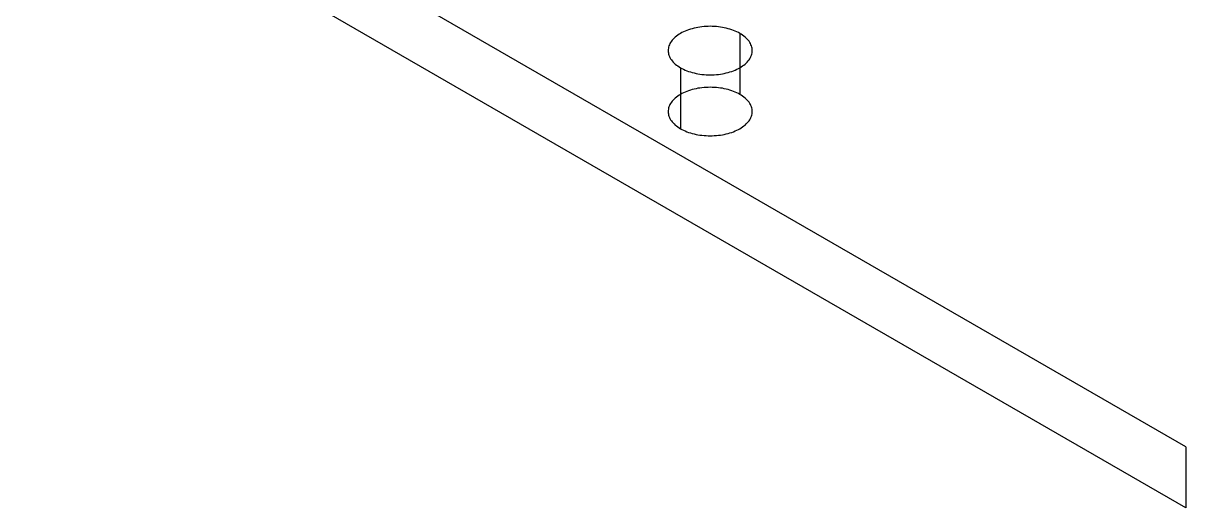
# Model space of a CAD drawing. Header units: inches. Extents: x 0.5 to 33.5, y 0.5 to 21.5.
# Drawn here: x 27.386 to 30.204, y 10.73 to 11.905 of the extents above; entities that cross this region are included whole.
import ezdxf

# ---------------------------------------------------------------- set-up
doc = ezdxf.new("R2010")
doc.units = ezdxf.units.IN
doc.header["$MEASUREMENT"] = 0

msp = doc.modelspace()

# ---------------------------------------------------------------- linework, layer by layer
at = {"layer": 'OUTLINE'}
for p, q in [((30.2036, 10.8775), (27.3864, 12.5041)), ((30.2036, 10.7296), (27.3864, 12.3562)), ((28.9987, 11.8891), (28.9945, 11.8876)), ((29.0031, 11.8905), (28.9987, 11.8891)), ((29.0076, 11.8918), (29.0031, 11.8905)), ((29.0121, 11.893), (29.0076, 11.8918)), ((29.0168, 11.894), (29.0121, 11.893)), ((29.0215, 11.8949), (29.0168, 11.894)), ((29.0264, 11.8957), (29.0215, 11.8949)), ((29.0312, 11.8963), (29.0264, 11.8957)), ((29.0362, 11.8968), (29.0312, 11.8963)), ((29.0411, 11.8972), (29.0362, 11.8968)), ((29.0461, 11.8974), (29.0411, 11.8972)), ((29.0511, 11.8975), (29.0461, 11.8974)), ((29.0561, 11.8974), (29.0511, 11.8975)), ((29.0611, 11.8972), (29.0561, 11.8974)), ((29.0661, 11.8968), (29.0611, 11.8972)), ((29.071, 11.8963), (29.0661, 11.8968)), ((29.0759, 11.8957), (29.071, 11.8963)), ((29.0807, 11.8949), (29.0759, 11.8957)), ((29.0854, 11.894), (29.0807, 11.8949)), ((29.0901, 11.893), (29.0854, 11.894)), ((29.0947, 11.8918), (29.0901, 11.893)), ((29.0991, 11.8905), (29.0947, 11.8918)), ((29.1035, 11.8891), (29.0991, 11.8905)), ((29.1077, 11.8876), (29.1035, 11.8891)), ((28.957, 11.8612), (28.9552, 11.8585)), ((28.959, 11.8638), (28.957, 11.8612)), ((28.9613, 11.8664), (28.959, 11.8638)), ((28.9637, 11.8689), (28.9613, 11.8664)), ((28.9664, 11.8713), (28.9637, 11.8689)), ((28.9693, 11.8737), (28.9664, 11.8713)), ((28.9724, 11.876), (28.9693, 11.8737)), ((28.9756, 11.8781), (28.9724, 11.876)), ((28.9791, 11.8802), (28.9756, 11.8781)), ((28.9827, 11.8822), (28.9791, 11.8802)), ((28.9865, 11.8841), (28.9827, 11.8822)), ((28.9904, 11.8859), (28.9865, 11.8841)), ((28.9945, 11.8876), (28.9904, 11.8859)), ((29.1118, 11.8859), (29.1077, 11.8876)), ((29.1157, 11.8841), (29.1118, 11.8859)), ((29.1195, 11.8822), (29.1157, 11.8841)), ((29.1231, 11.8802), (29.1195, 11.8822)), ((29.1266, 11.8781), (29.1231, 11.8802)), ((29.1231, 11.8802), (29.1231, 11.7324)), ((29.1298, 11.876), (29.1266, 11.8781)), ((29.1329, 11.8737), (29.1298, 11.876)), ((29.1358, 11.8713), (29.1329, 11.8737)), ((29.1385, 11.8689), (29.1358, 11.8713)), ((29.1409, 11.8664), (29.1385, 11.8689)), ((29.1432, 11.8638), (29.1409, 11.8664)), ((29.1452, 11.8612), (29.1432, 11.8638)), ((29.147, 11.8585), (29.1452, 11.8612)), ((28.9494, 11.8415), (28.9493, 11.8387)), ((28.9493, 11.8387), (28.9494, 11.8358)), ((28.9497, 11.8444), (28.9494, 11.8415)), ((28.9494, 11.8358), (28.9497, 11.8329)), ((28.9504, 11.8473), (28.9497, 11.8444)), ((28.9497, 11.8329), (28.9504, 11.83)), ((28.9512, 11.8501), (28.9504, 11.8473)), ((28.9523, 11.8529), (28.9512, 11.8501)), ((28.9536, 11.8557), (28.9523, 11.8529)), ((28.9552, 11.8585), (28.9536, 11.8557)), ((29.1486, 11.8557), (29.147, 11.8585)), ((29.1499, 11.8529), (29.1486, 11.8557)), ((29.151, 11.8501), (29.1499, 11.8529)), ((29.1519, 11.8473), (29.151, 11.8501)), ((29.1525, 11.8444), (29.1519, 11.8473)), ((29.1519, 11.83), (29.1525, 11.8329)), ((29.1528, 11.8415), (29.1525, 11.8444)), ((29.1525, 11.8329), (29.1528, 11.8358)), ((29.153, 11.8387), (29.1528, 11.8415)), ((29.1528, 11.8358), (29.153, 11.8387)), ((28.9504, 11.83), (28.9512, 11.8272)), ((28.9512, 11.8272), (28.9523, 11.8244)), ((28.9523, 11.8244), (28.9536, 11.8216)), ((28.9536, 11.8216), (28.9552, 11.8188)), ((28.9552, 11.8188), (28.957, 11.8162)), ((28.957, 11.8162), (28.959, 11.8135)), ((28.959, 11.8135), (28.9613, 11.8109)), ((28.9613, 11.8109), (28.9637, 11.8084)), ((28.9637, 11.8084), (28.9664, 11.806)), ((28.9664, 11.806), (28.9693, 11.8036)), ((29.1329, 11.8036), (29.1358, 11.806)), ((29.1358, 11.806), (29.1385, 11.8084)), ((29.1385, 11.8084), (29.1409, 11.8109)), ((29.1409, 11.8109), (29.1432, 11.8135)), ((29.1432, 11.8135), (29.1452, 11.8162)), ((29.1452, 11.8162), (29.147, 11.8188)), ((29.147, 11.8188), (29.1486, 11.8216)), ((29.1486, 11.8216), (29.1499, 11.8244)), ((29.1499, 11.8244), (29.151, 11.8272)), ((29.151, 11.8272), (29.1519, 11.83)), ((28.9693, 11.8036), (28.9724, 11.8014)), ((28.9724, 11.8014), (28.9756, 11.7992)), ((28.9756, 11.7992), (28.9791, 11.7971)), ((28.9791, 11.7971), (28.9791, 11.6492)), ((28.9791, 11.7971), (28.9827, 11.7951)), ((28.9827, 11.7951), (28.9865, 11.7932)), ((28.9865, 11.7932), (28.9904, 11.7914)), ((28.9904, 11.7914), (28.9945, 11.7898)), ((28.9945, 11.7898), (28.9987, 11.7882)), ((28.9987, 11.7882), (29.0031, 11.7868)), ((29.0031, 11.7868), (29.0076, 11.7855)), ((29.0076, 11.7855), (29.0121, 11.7843)), ((29.0121, 11.7843), (29.0168, 11.7833)), ((29.0168, 11.7833), (29.0215, 11.7824)), ((29.0215, 11.7824), (29.0264, 11.7816)), ((29.0264, 11.7816), (29.0312, 11.781)), ((29.0312, 11.781), (29.0362, 11.7805)), ((29.0362, 11.7805), (29.0411, 11.7801)), ((29.0411, 11.7801), (29.0461, 11.7799)), ((29.0461, 11.7799), (29.0511, 11.7799)), ((29.0511, 11.7799), (29.0561, 11.7799)), ((29.0561, 11.7799), (29.0611, 11.7801)), ((29.0611, 11.7801), (29.0661, 11.7805)), ((29.0661, 11.7805), (29.071, 11.781)), ((29.071, 11.781), (29.0759, 11.7816)), ((29.0759, 11.7816), (29.0807, 11.7824)), ((29.0807, 11.7824), (29.0854, 11.7833)), ((29.0854, 11.7833), (29.0901, 11.7843)), ((29.0901, 11.7843), (29.0947, 11.7855)), ((29.0947, 11.7855), (29.0991, 11.7868)), ((29.0991, 11.7868), (29.1035, 11.7882)), ((29.1035, 11.7882), (29.1077, 11.7898)), ((29.1077, 11.7898), (29.1118, 11.7914)), ((29.1118, 11.7914), (29.1157, 11.7932)), ((29.1157, 11.7932), (29.1195, 11.7951)), ((29.1195, 11.7951), (29.1231, 11.7971)), ((29.1231, 11.7971), (29.1266, 11.7992)), ((29.1266, 11.7992), (29.1298, 11.8014)), ((29.1298, 11.8014), (29.1329, 11.8036)), ((29.0312, 11.7485), (29.0264, 11.7478)), ((29.0362, 11.749), (29.0312, 11.7485)), ((29.0411, 11.7493), (29.0362, 11.749)), ((29.0461, 11.7495), (29.0411, 11.7493)), ((29.0511, 11.7496), (29.0461, 11.7495)), ((29.0561, 11.7495), (29.0511, 11.7496)), ((29.0611, 11.7493), (29.0561, 11.7495)), ((29.0661, 11.749), (29.0611, 11.7493)), ((29.071, 11.7485), (29.0661, 11.749)), ((29.0759, 11.7478), (29.071, 11.7485)), ((28.9637, 11.721), (28.9613, 11.7185)), ((28.9664, 11.7235), (28.9637, 11.721)), ((28.9693, 11.7258), (28.9664, 11.7235)), ((28.9724, 11.7281), (28.9693, 11.7258)), ((28.9756, 11.7303), (28.9724, 11.7281)), ((28.9791, 11.7324), (28.9756, 11.7303)), ((28.9827, 11.7344), (28.9791, 11.7324)), ((28.9865, 11.7362), (28.9827, 11.7344)), ((28.9904, 11.738), (28.9865, 11.7362)), ((28.9945, 11.7397), (28.9904, 11.738)), ((28.9987, 11.7412), (28.9945, 11.7397)), ((29.0031, 11.7426), (28.9987, 11.7412)), ((29.0076, 11.7439), (29.0031, 11.7426)), ((29.0121, 11.7451), (29.0076, 11.7439)), ((29.0168, 11.7462), (29.0121, 11.7451)), ((29.0215, 11.7471), (29.0168, 11.7462)), ((29.0264, 11.7478), (29.0215, 11.7471)), ((29.0807, 11.7471), (29.0759, 11.7478)), ((29.0854, 11.7462), (29.0807, 11.7471)), ((29.0901, 11.7451), (29.0854, 11.7462)), ((29.0947, 11.7439), (29.0901, 11.7451)), ((29.0991, 11.7426), (29.0947, 11.7439)), ((29.1035, 11.7412), (29.0991, 11.7426)), ((29.1077, 11.7397), (29.1035, 11.7412)), ((29.1118, 11.738), (29.1077, 11.7397)), ((29.1157, 11.7362), (29.1118, 11.738)), ((29.1195, 11.7344), (29.1157, 11.7362)), ((29.1231, 11.7324), (29.1195, 11.7344)), ((29.1266, 11.7303), (29.1231, 11.7324)), ((29.1298, 11.7281), (29.1266, 11.7303)), ((29.1329, 11.7258), (29.1298, 11.7281)), ((29.1358, 11.7235), (29.1329, 11.7258)), ((29.1385, 11.721), (29.1358, 11.7235)), ((29.1409, 11.7185), (29.1385, 11.721)), ((28.9494, 11.6937), (28.9493, 11.6908)), ((28.9497, 11.6965), (28.9494, 11.6937)), ((28.9504, 11.6994), (28.9497, 11.6965)), ((28.9512, 11.7023), (28.9504, 11.6994)), ((28.9523, 11.7051), (28.9512, 11.7023)), ((28.9536, 11.7079), (28.9523, 11.7051)), ((28.9552, 11.7106), (28.9536, 11.7079)), ((28.957, 11.7133), (28.9552, 11.7106)), ((28.959, 11.7159), (28.957, 11.7133)), ((28.9613, 11.7185), (28.959, 11.7159)), ((29.1432, 11.7159), (29.1409, 11.7185)), ((29.1452, 11.7133), (29.1432, 11.7159)), ((29.147, 11.7106), (29.1452, 11.7133)), ((29.1486, 11.7079), (29.147, 11.7106)), ((29.1499, 11.7051), (29.1486, 11.7079)), ((29.151, 11.7023), (29.1499, 11.7051)), ((29.1519, 11.6994), (29.151, 11.7023)), ((29.1525, 11.6965), (29.1519, 11.6994)), ((29.1528, 11.6937), (29.1525, 11.6965)), ((29.153, 11.6908), (29.1528, 11.6937)), ((28.9493, 11.6908), (28.9494, 11.6879)), ((28.9494, 11.6879), (28.9497, 11.685)), ((28.9497, 11.685), (28.9504, 11.6822)), ((28.9504, 11.6822), (28.9512, 11.6793)), ((28.9512, 11.6793), (28.9523, 11.6765)), ((28.9523, 11.6765), (28.9536, 11.6737)), ((28.9536, 11.6737), (28.9552, 11.671)), ((28.9552, 11.671), (28.957, 11.6683)), ((28.957, 11.6683), (28.959, 11.6656)), ((28.959, 11.6656), (28.9613, 11.6631)), ((29.1409, 11.6631), (29.1432, 11.6656)), ((29.1432, 11.6656), (29.1452, 11.6683)), ((29.1452, 11.6683), (29.147, 11.671)), ((29.147, 11.671), (29.1486, 11.6737)), ((29.1486, 11.6737), (29.1499, 11.6765)), ((29.1499, 11.6765), (29.151, 11.6793)), ((29.151, 11.6793), (29.1519, 11.6822)), ((29.1519, 11.6822), (29.1525, 11.685)), ((29.1525, 11.685), (29.1528, 11.6879)), ((29.1528, 11.6879), (29.153, 11.6908)), ((28.9613, 11.6631), (28.9637, 11.6606)), ((28.9637, 11.6606), (28.9664, 11.6581)), ((28.9664, 11.6581), (28.9693, 11.6558)), ((28.9693, 11.6558), (28.9724, 11.6535)), ((28.9724, 11.6535), (28.9756, 11.6513)), ((28.9756, 11.6513), (28.9791, 11.6492)), ((28.9791, 11.6492), (28.9827, 11.6472)), ((28.9827, 11.6472), (28.9865, 11.6453)), ((28.9865, 11.6453), (28.9904, 11.6436)), ((28.9904, 11.6436), (28.9945, 11.6419)), ((28.9945, 11.6419), (28.9987, 11.6403)), ((28.9987, 11.6403), (29.0031, 11.6389)), ((29.0031, 11.6389), (29.0076, 11.6376)), ((29.0076, 11.6376), (29.0121, 11.6365)), ((29.0121, 11.6365), (29.0168, 11.6354)), ((29.0168, 11.6354), (29.0215, 11.6345)), ((29.0807, 11.6345), (29.0854, 11.6354)), ((29.0854, 11.6354), (29.0901, 11.6365)), ((29.0901, 11.6365), (29.0947, 11.6376)), ((29.0947, 11.6376), (29.0991, 11.6389)), ((29.0991, 11.6389), (29.1035, 11.6403)), ((29.1035, 11.6403), (29.1077, 11.6419)), ((29.1077, 11.6419), (29.1118, 11.6436)), ((29.1118, 11.6436), (29.1157, 11.6453)), ((29.1157, 11.6453), (29.1195, 11.6472)), ((29.1195, 11.6472), (29.1231, 11.6492)), ((29.1231, 11.6492), (29.1266, 11.6513)), ((29.1266, 11.6513), (29.1298, 11.6535)), ((29.1298, 11.6535), (29.1329, 11.6558)), ((29.1329, 11.6558), (29.1358, 11.6581)), ((29.1358, 11.6581), (29.1385, 11.6606)), ((29.1385, 11.6606), (29.1409, 11.6631)), ((29.0215, 11.6345), (29.0264, 11.6337)), ((29.0264, 11.6337), (29.0312, 11.6331)), ((29.0312, 11.6331), (29.0362, 11.6326)), ((29.0362, 11.6326), (29.0411, 11.6323)), ((29.0411, 11.6323), (29.0461, 11.6321)), ((29.0461, 11.6321), (29.0511, 11.632)), ((29.0511, 11.632), (29.0561, 11.6321)), ((29.0561, 11.6321), (29.0611, 11.6323)), ((29.0611, 11.6323), (29.0661, 11.6326)), ((29.0661, 11.6326), (29.071, 11.6331)), ((29.071, 11.6331), (29.0759, 11.6337)), ((29.0759, 11.6337), (29.0807, 11.6345)), ((30.2036, 10.8775), (30.2036, 10.7296))]:
    msp.add_line(p, q, dxfattribs=at)

doc.saveas('drawing.dxf')
